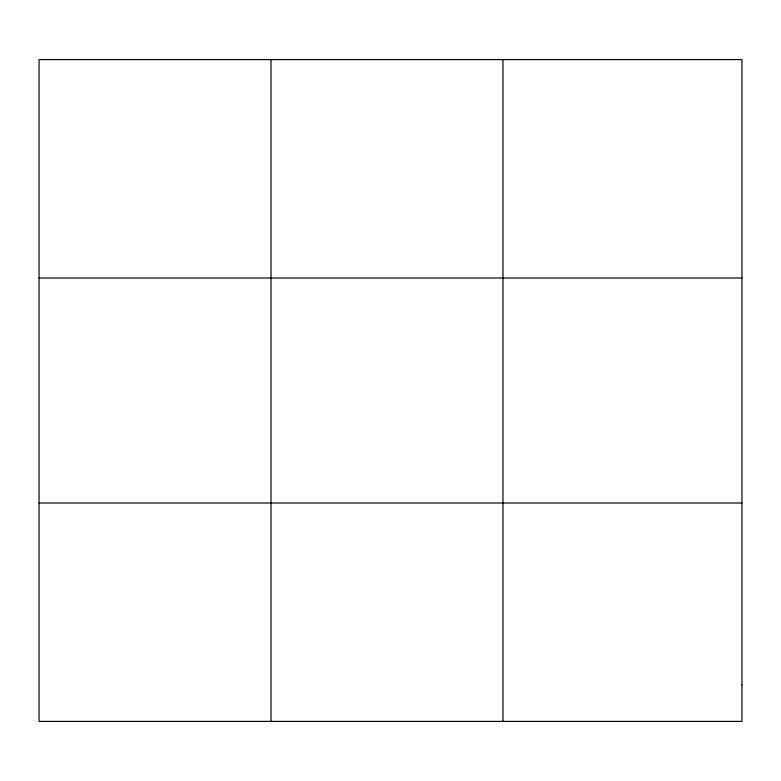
<?xml version="1.0" encoding="UTF-8"?>
<svg xmlns="http://www.w3.org/2000/svg" width="781" height="781" viewBox="0 0 781 781"><rect width="100%" height="100%" fill="white"/><g stroke="black" fill="none" stroke-linecap="round" stroke-linejoin="round"><path stroke-width="1.17" d="M271.007 721.39L271.007 59.61M502.964 721.39L502.964 59.61M39.05 277.997L741.95 277.997M39.05 503.003L741.95 503.003M741.95 684.996L741.95 721.39L39.05 721.39L39.05 59.61L741.95 59.61L741.95 684.996"/></g></svg>
